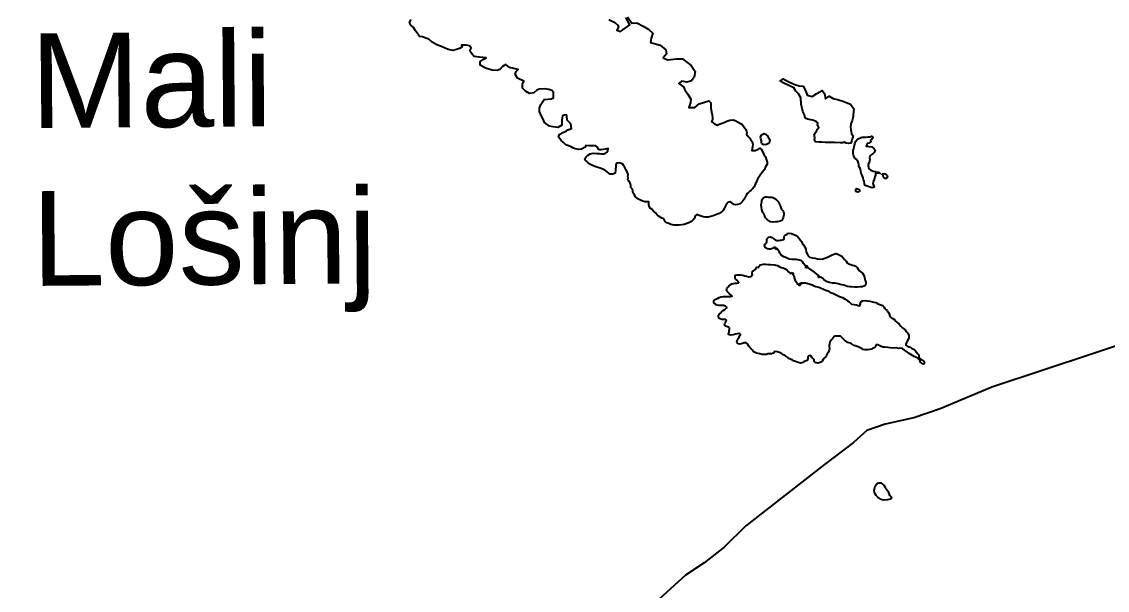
# Model space of a CAD drawing. Header units: metres. Extents: x 13.21 to 19.52, y 42.14 to 46.62.
# Drawn here: x 14.3647 to 14.6221, y 44.3874 to 44.5223 of the extents above; entities that cross this region are included whole.
import ezdxf

# ---------------------------------------------------------------- set-up
doc = ezdxf.new("R2010")
doc.units = ezdxf.units.M
doc.header["$MEASUREMENT"] = 0
for name, color, linetype in [('granica', 2, 'Continuous'), ('hr', 9, 'Continuous'), ('naziv_manji', 1, 'Continuous')]:
    doc.layers.add(name, color=color, linetype=linetype)
doc.styles.get("Standard").update_dxf_attribs({"font": 'arial.ttf'})

msp = doc.modelspace()

# ---------------------------------------------------------------- linework, layer by layer
at = {"layer": 'granica'}
msp.add_lwpolyline([(14.73023, 44.48133), (14.72474, 44.47884), (14.71742, 44.47725), (14.71098, 44.47406), (14.70048, 44.47169), (14.69096, 44.4674), (14.59479, 44.43555), (14.58251, 44.43041), (14.57627, 44.42833), (14.56945, 44.42679), (14.56511, 44.42532), (14.56194, 44.42243), (14.55504, 44.41721), (14.53646, 44.40267), (14.53131, 44.39763), (14.52651, 44.39389), (14.5221, 44.39099), (14.5133, 44.38288), (14.31908, 44.23274)], dxfattribs=at)
at = {"layer": 'hr'}
for points in [[(14.50838, 44.52345), (14.50937, 44.52195), (14.51059, 44.52201), (14.51211, 44.52122), (14.51346, 44.5204), (14.51441, 44.51958), (14.51401, 44.51835), (14.51381, 44.51732), (14.51608, 44.51669), (14.51747, 44.51556), (14.51761, 44.51468), (14.51681, 44.51371), (14.51787, 44.51318), (14.51996, 44.51344), (14.52137, 44.51342), (14.52349, 44.51185), (14.52445, 44.51048), (14.52418, 44.50911), (14.52355, 44.50822), (14.5225, 44.50796), (14.5212, 44.50814), (14.52056, 44.50757), (14.52162, 44.50683), (14.5218, 44.50644), (14.52202, 44.50596), (14.52267, 44.5051), (14.52338, 44.50389), (14.52329, 44.50306), (14.52291, 44.50192), (14.52405, 44.5019), (14.52436, 44.50188), (14.52534, 44.5028), (14.52767, 44.50351), (14.52813, 44.50299), (14.52814, 44.50178), (14.52827, 44.50089), (14.52846, 44.50018), (14.52856, 44.49942), (14.52851, 44.4991), (14.52825, 44.4986), (14.52874, 44.49823), (14.529, 44.498), (14.52961, 44.4977), (14.52995, 44.49786), (14.53033, 44.49806), (14.53079, 44.49821), (14.53146, 44.49843), (14.53194, 44.49864), (14.53264, 44.49891), (14.53348, 44.49897), (14.53404, 44.49874), (14.53464, 44.49841), (14.53514, 44.49812), (14.53553, 44.49786), (14.53585, 44.4975), (14.53602, 44.49721), (14.5364, 44.49673), (14.5366, 44.49627), (14.53669, 44.49592), (14.5366, 44.49558), (14.53697, 44.49502), (14.53739, 44.49465), (14.53756, 44.49429), (14.53791, 44.49385), (14.53807, 44.49311), (14.53797, 44.49258), (14.53789, 44.4922), (14.53785, 44.4917), (14.53866, 44.49175), (14.53923, 44.49193), (14.53977, 44.49226), (14.54016, 44.49192), (14.54066, 44.4908), (14.54107, 44.49022), (14.54128, 44.48965), (14.54149, 44.48904), (14.54146, 44.48847), (14.54106, 44.48782), (14.54084, 44.48718), (14.54019, 44.48643), (14.53981, 44.48583), (14.53919, 44.48491), (14.53901, 44.48451), (14.53888, 44.48409), (14.53867, 44.48374), (14.53838, 44.48309), (14.53802, 44.48259), (14.53769, 44.48231), (14.5374, 44.48207), (14.53706, 44.48177), (14.53678, 44.48151), (14.5365, 44.48112), (14.53627, 44.48067), (14.53601, 44.48019), (14.53557, 44.47956), (14.53512, 44.4791), (14.53452, 44.4789), (14.53402, 44.47884), (14.53359, 44.47892), (14.53312, 44.47928), (14.53264, 44.47953), (14.53218, 44.47937), (14.53187, 44.47906), (14.53168, 44.47871), (14.53153, 44.47839), (14.53137, 44.47812), (14.53099, 44.47743), (14.53055, 44.477), (14.53031, 44.47692), (14.53011, 44.47678), (14.5295, 44.47652), (14.52872, 44.47623), (14.52754, 44.4759), (14.52678, 44.47593), (14.52634, 44.476), (14.52584, 44.47614), (14.52516, 44.47634), (14.52477, 44.47654), (14.52444, 44.47623), (14.52423, 44.47563), (14.5239, 44.47527), (14.52354, 44.47487), (14.52294, 44.47454), (14.5218, 44.47417), (14.52058, 44.47403), (14.51946, 44.47401), (14.51866, 44.47415), (14.51813, 44.4744), (14.5177, 44.47459), (14.51728, 44.47489), (14.51717, 44.47517), (14.51698, 44.47554), (14.51647, 44.47566), (14.51585, 44.47609), (14.51542, 44.47644), (14.51498, 44.4769), (14.51456, 44.47736), (14.51414, 44.47777), (14.51375, 44.47805), (14.51352, 44.47841), (14.51339, 44.4788), (14.51341, 44.4792), (14.51346, 44.47957), (14.51253, 44.47951), (14.51204, 44.47968), (14.51148, 44.47993), (14.51078, 44.48027), (14.51016, 44.48081), (14.51003, 44.48118), (14.50974, 44.48158), (14.50964, 44.48194), (14.50967, 44.4823), (14.50948, 44.4826), (14.50918, 44.48292), (14.50919, 44.48342), (14.50911, 44.48371), (14.50886, 44.48433), (14.50854, 44.48454), (14.50844, 44.48487), (14.50851, 44.48522), (14.50847, 44.48556), (14.50853, 44.48604), (14.50831, 44.48665), (14.50809, 44.48704), (14.50789, 44.48735), (14.50762, 44.4878), (14.50742, 44.48814), (14.50721, 44.48853), (14.50631, 44.48881), (14.50578, 44.48874), (14.50562, 44.48828), (14.50559, 44.4877), (14.50555, 44.48733), (14.50555, 44.48694), (14.50541, 44.48637), (14.50486, 44.48611), (14.50425, 44.48613), (14.50323, 44.48689), (14.50264, 44.48722), (14.50216, 44.48742), (14.50165, 44.48758), (14.50108, 44.48776), (14.50062, 44.48794), (14.50006, 44.48817), (14.49961, 44.48839), (14.49901, 44.48881), (14.49867, 44.48915), (14.49837, 44.48941), (14.49825, 44.4897), (14.49855, 44.4902), (14.49886, 44.49054), (14.4995, 44.49092), (14.50029, 44.49107), (14.50108, 44.49104), (14.50162, 44.49102), (14.50208, 44.49096), (14.50274, 44.49091), (14.50314, 44.49108), (14.50348, 44.49134), (14.50372, 44.49163), (14.50381, 44.49218), (14.50309, 44.49201), (14.50263, 44.49196), (14.50214, 44.49185), (14.5017, 44.49186), (14.50139, 44.49207), (14.50122, 44.49254), (14.50089, 44.49281), (14.50027, 44.49283), (14.49982, 44.4928), (14.49917, 44.49285), (14.49849, 44.49291), (14.4983, 44.49252), (14.49745, 44.49204), (14.49679, 44.49197), (14.49596, 44.49213), (14.49543, 44.49234), (14.49505, 44.49255), (14.49486, 44.49263), (14.49464, 44.49272), (14.49402, 44.49297), (14.49351, 44.49331), (14.49319, 44.4936), (14.49266, 44.49405), (14.49239, 44.49438), (14.49215, 44.49474), (14.49199, 44.49507), (14.49233, 44.49555), (14.49306, 44.49597), (14.49346, 44.49617), (14.49391, 44.49641), (14.49425, 44.4966), (14.49468, 44.49678), (14.49486, 44.49685), (14.49508, 44.49694), (14.49494, 44.49793), (14.49492, 44.49806), (14.49407, 44.49889), (14.49399, 44.49992), (14.49392, 44.50017), (14.49337, 44.50012), (14.49296, 44.49997), (14.49276, 44.49889), (14.49277, 44.49775), (14.49188, 44.49716), (14.49071, 44.4973), (14.48989, 44.49745), (14.48871, 44.49832), (14.48836, 44.49911), (14.48801, 44.49985), (14.48752, 44.50093), (14.48752, 44.50176), (14.48778, 44.5026), (14.48859, 44.50378), (14.49025, 44.50399), (14.49086, 44.50424), (14.49081, 44.5055), (14.49043, 44.50597), (14.48972, 44.50622), (14.48857, 44.50632), (14.48743, 44.50625), (14.48686, 44.50602), (14.48613, 44.50541), (14.48517, 44.50525), (14.48418, 44.50581), (14.48351, 44.5065), (14.48351, 44.50743), (14.48375, 44.50814), (14.48227, 44.50885), (14.48172, 44.50978), (14.48194, 44.51042), (14.48242, 44.51089), (14.48139, 44.51113), (14.48042, 44.51137), (14.4795, 44.51211), (14.4787, 44.51166), (14.47812, 44.51094), (14.47748, 44.51068), (14.47629, 44.51078), (14.47466, 44.51123), (14.47347, 44.51192), (14.47343, 44.51285), (14.47418, 44.5133), (14.47483, 44.51371), (14.47325, 44.51385), (14.47201, 44.51404), (14.47146, 44.51461), (14.47095, 44.51539), (14.47127, 44.516), (14.47089, 44.51656), (14.47011, 44.51667), (14.46898, 44.51673), (14.46917, 44.51633), (14.4685, 44.5159), (14.46808, 44.51572), (14.46705, 44.51544), (14.46581, 44.51563), (14.46444, 44.51627), (14.46317, 44.51675), (14.46202, 44.5174), (14.46126, 44.5181), (14.46057, 44.51833), (14.45975, 44.51866), (14.45907, 44.51879), (14.45856, 44.51943), (14.45813, 44.52007), (14.45761, 44.52089), (14.45701, 44.52148), (14.45665, 44.52211), (14.45711, 44.52277)], [(14.50392, 44.52277), (14.50534, 44.52205), (14.50611, 44.52147), (14.5062, 44.52093), (14.50581, 44.52024), (14.50672, 44.51994), (14.50785, 44.52074), (14.50893, 44.52155), (14.50795, 44.52329)]]:
    msp.add_lwpolyline(points, dxfattribs=at)
for points in [[(14.55035, 44.5002), (14.54997, 44.50096), (14.54957, 44.5027), (14.54944, 44.50424), (14.54891, 44.50519), (14.54828, 44.50579), (14.54778, 44.50654), (14.54676, 44.50704), (14.5456, 44.50759), (14.5446, 44.50813), (14.5453, 44.5087), (14.54663, 44.50798), (14.54804, 44.50735), (14.54904, 44.50704), (14.55001, 44.50696), (14.55058, 44.50591), (14.55094, 44.50484), (14.55214, 44.50449), (14.55323, 44.50525), (14.5545, 44.50597), (14.55505, 44.50526), (14.55529, 44.504), (14.55615, 44.50458), (14.55711, 44.50401), (14.55817, 44.5038), (14.55945, 44.50339), (14.56126, 44.50272), (14.56203, 44.50158), (14.5619, 44.50021), (14.56186, 44.49988), (14.56176, 44.49946), (14.56164, 44.49886), (14.56145, 44.49841), (14.56133, 44.49792), (14.56122, 44.49742), (14.56134, 44.49665), (14.56142, 44.49623), (14.56145, 44.49567), (14.56178, 44.49525), (14.56178, 44.49474), (14.56167, 44.49445), (14.56153, 44.49407), (14.56131, 44.49345), (14.56075, 44.49335), (14.56023, 44.49347), (14.55982, 44.49369), (14.55934, 44.49356), (14.5588, 44.49351), (14.55748, 44.49359), (14.5567, 44.49363), (14.55613, 44.4936), (14.55526, 44.49359), (14.55446, 44.49367), (14.55382, 44.49365), (14.55296, 44.49374), (14.55272, 44.4943), (14.55275, 44.49472), (14.55265, 44.49547), (14.55298, 44.49595), (14.55324, 44.49643), (14.55339, 44.4968), (14.55373, 44.49716), (14.55354, 44.49751), (14.55345, 44.49786), (14.55351, 44.49824), (14.55313, 44.49859), (14.55272, 44.49871), (14.55221, 44.49887), (14.5518, 44.49898), (14.55104, 44.49913), (14.55047, 44.49941), (14.55035, 44.5002)], [(14.54178, 44.4947), (14.54208, 44.49418), (14.54201, 44.49374), (14.54195, 44.49345), (14.54132, 44.49314), (14.5407, 44.49302), (14.5402, 44.49328), (14.54015, 44.49361), (14.54012, 44.49398), (14.53997, 44.49452), (14.53993, 44.49484), (14.54012, 44.49543), (14.54074, 44.49572), (14.54119, 44.49556), (14.54152, 44.49525), (14.54178, 44.4947)], [(14.56712, 44.48673), (14.56742, 44.4866), (14.56799, 44.48654), (14.56826, 44.48626), (14.5678, 44.48633), (14.56721, 44.48622), (14.56717, 44.48583), (14.56703, 44.48547), (14.56693, 44.48512), (14.56682, 44.48474), (14.56665, 44.48434), (14.56656, 44.48378), (14.56677, 44.48342), (14.56682, 44.48302), (14.56636, 44.48286), (14.5658, 44.48305), (14.5654, 44.48318), (14.56476, 44.48343), (14.56454, 44.48378), (14.56446, 44.48446), (14.56432, 44.48478), (14.56428, 44.4852), (14.56395, 44.48604), (14.56375, 44.48633), (14.56366, 44.48683), (14.56358, 44.48732), (14.56341, 44.48768), (14.56325, 44.48805), (14.5632, 44.48841), (14.56315, 44.48874), (14.56302, 44.48916), (14.56261, 44.48966), (14.56225, 44.48986), (14.56195, 44.49057), (14.56189, 44.4909), (14.56188, 44.49121), (14.56186, 44.49152), (14.5619, 44.49183), (14.56205, 44.49214), (14.56212, 44.4926), (14.56223, 44.49293), (14.56229, 44.49333), (14.56248, 44.49396), (14.56289, 44.49443), (14.56338, 44.49462), (14.56402, 44.49486), (14.56452, 44.49486), (14.56495, 44.49489), (14.5654, 44.49495), (14.56582, 44.49494), (14.56626, 44.49509), (14.56662, 44.4948), (14.56631, 44.49444), (14.566, 44.49418), (14.56603, 44.49373), (14.5656, 44.49346), (14.5652, 44.49337), (14.5651, 44.49307), (14.56493, 44.49277), (14.56557, 44.49263), (14.56629, 44.49255), (14.56682, 44.49212), (14.56707, 44.49181), (14.567, 44.49152), (14.56682, 44.49124), (14.56661, 44.49097), (14.56614, 44.4907), (14.56586, 44.4904), (14.56574, 44.49001), (14.56579, 44.48959), (14.56572, 44.48922), (14.56567, 44.48886), (14.56546, 44.48851), (14.56545, 44.48812), (14.56561, 44.4874), (14.56606, 44.48704), (14.5666, 44.48684), (14.56712, 44.48673)], [(14.56868, 44.48621), (14.56912, 44.48624), (14.56959, 44.48613), (14.56993, 44.48578), (14.57, 44.48542), (14.5698, 44.48509), (14.56937, 44.48506), (14.56904, 44.48538), (14.56895, 44.48568), (14.56879, 44.48601), (14.56868, 44.48621)], [(14.56322, 44.48256), (14.56338, 44.48239), (14.5634, 44.48199), (14.5629, 44.48183), (14.56254, 44.482), (14.56251, 44.48229), (14.56257, 44.48268), (14.56322, 44.48256)], [(14.54215, 44.48064), (14.54256, 44.48067), (14.54284, 44.48053), (14.54311, 44.48037), (14.54356, 44.48018), (14.54381, 44.47994), (14.54413, 44.47958), (14.5444, 44.47912), (14.54448, 44.47873), (14.54461, 44.47841), (14.54481, 44.47799), (14.54519, 44.47746), (14.54532, 44.47717), (14.54544, 44.4768), (14.54541, 44.47646), (14.54537, 44.47615), (14.54527, 44.47582), (14.54518, 44.47556), (14.54496, 44.47513), (14.54456, 44.47495), (14.54397, 44.4748), (14.54349, 44.47478), (14.54293, 44.47472), (14.54228, 44.47481), (14.54182, 44.47513), (14.5416, 44.47529), (14.54132, 44.4755), (14.54107, 44.47573), (14.54092, 44.4761), (14.54075, 44.4764), (14.54067, 44.47673), (14.54049, 44.47698), (14.54039, 44.47727), (14.54025, 44.47768), (14.54016, 44.47817), (14.54009, 44.47893), (14.54021, 44.47957), (14.54019, 44.48001), (14.54051, 44.48042), (14.54082, 44.48061), (14.54111, 44.48069), (14.54142, 44.48073), (14.5418, 44.48068), (14.54215, 44.48064)], [(14.56105, 44.45939), (14.56056, 44.45943), (14.55965, 44.45975), (14.55882, 44.45989), (14.55829, 44.46006), (14.5576, 44.46021), (14.55695, 44.46025), (14.55629, 44.46037), (14.5557, 44.46059), (14.55503, 44.46093), (14.55469, 44.46135), (14.5541, 44.46163), (14.55372, 44.46156), (14.55361, 44.46171), (14.55382, 44.4619), (14.55358, 44.46216), (14.55329, 44.46237), (14.55274, 44.46284), (14.55195, 44.46339), (14.5511, 44.46395), (14.55085, 44.46385), (14.55057, 44.46404), (14.55101, 44.4642), (14.55053, 44.46447), (14.55013, 44.46492), (14.54996, 44.4653), (14.54956, 44.46566), (14.54908, 44.46573), (14.54847, 44.46582), (14.54796, 44.46586), (14.54738, 44.46587), (14.54673, 44.46597), (14.54609, 44.46622), (14.5454, 44.46646), (14.54481, 44.46691), (14.54449, 44.46735), (14.54441, 44.4676), (14.54412, 44.46809), (14.54374, 44.46848), (14.54357, 44.46831), (14.54335, 44.46843), (14.54351, 44.46865), (14.54334, 44.4687), (14.5431, 44.46867), (14.54277, 44.46844), (14.54253, 44.46838), (14.54225, 44.4683), (14.54193, 44.46833), (14.5416, 44.46838), (14.54134, 44.46858), (14.54104, 44.4688), (14.54093, 44.46895), (14.54089, 44.46918), (14.54096, 44.46938), (14.54107, 44.46964), (14.54123, 44.46979), (14.54142, 44.47006), (14.54142, 44.47042), (14.54141, 44.47072), (14.54155, 44.47094), (14.54183, 44.47112), (14.54224, 44.47126), (14.54263, 44.47105), (14.54284, 44.47092), (14.54309, 44.47074), (14.54341, 44.4705), (14.54388, 44.47036), (14.54415, 44.47035), (14.54455, 44.47043), (14.54484, 44.47046), (14.54514, 44.47051), (14.54545, 44.47061), (14.54553, 44.47075), (14.54549, 44.47092), (14.5455, 44.47113), (14.54563, 44.47144), (14.54588, 44.47169), (14.54624, 44.47188), (14.54658, 44.4721), (14.54728, 44.47203), (14.54782, 44.47177), (14.54834, 44.47157), (14.54872, 44.47123), (14.54911, 44.47083), (14.54937, 44.47044), (14.54961, 44.47009), (14.5498, 44.46974), (14.55009, 44.46931), (14.55044, 44.46877), (14.55062, 44.46836), (14.55075, 44.4676), (14.55107, 44.46701), (14.55119, 44.46671), (14.55156, 44.46641), (14.55224, 44.46629), (14.55284, 44.46618), (14.5534, 44.46603), (14.55449, 44.46593), (14.5558, 44.4664), (14.55673, 44.46688), (14.55732, 44.46715), (14.5578, 44.4673), (14.55822, 44.46716), (14.55875, 44.46687), (14.55917, 44.46662), (14.55953, 44.46625), (14.55985, 44.46584), (14.56025, 44.46547), (14.56047, 44.46506), (14.56099, 44.46478), (14.56134, 44.46464), (14.56173, 44.46455), (14.56208, 44.46443), (14.56247, 44.46425), (14.5628, 44.46396), (14.56306, 44.46356), (14.5634, 44.46319), (14.56376, 44.46288), (14.56407, 44.46264), (14.56445, 44.46197), (14.56454, 44.46162), (14.56467, 44.46122), (14.56476, 44.46087), (14.56488, 44.46047), (14.56485, 44.46007), (14.56474, 44.45975), (14.56438, 44.45957), (14.564, 44.45941), (14.56355, 44.45938), (14.5629, 44.45933), (14.56218, 44.4593), (14.56138, 44.45937), (14.56105, 44.45939)], [(14.53474, 44.46029), (14.53473, 44.46043), (14.53462, 44.46053), (14.53441, 44.46085), (14.53425, 44.46106), (14.53401, 44.46123), (14.53392, 44.46152), (14.53388, 44.46189), (14.53399, 44.46212), (14.53436, 44.46225), (14.53482, 44.46221), (14.53515, 44.46222), (14.53568, 44.46212), (14.53616, 44.462), (14.53657, 44.46188), (14.53713, 44.46178), (14.53756, 44.4618), (14.53775, 44.46193), (14.53792, 44.46207), (14.53799, 44.46227), (14.53793, 44.46243), (14.53789, 44.46265), (14.53803, 44.4631), (14.53826, 44.46317), (14.5388, 44.46355), (14.53884, 44.46393), (14.53901, 44.46403), (14.53939, 44.464), (14.53986, 44.46457), (14.5406, 44.46479), (14.5411, 44.46472), (14.54168, 44.46464), (14.54225, 44.46467), (14.54329, 44.46461), (14.54356, 44.46455), (14.54395, 44.46446), (14.54434, 44.46423), (14.54477, 44.46396), (14.54526, 44.46386), (14.54576, 44.46363), (14.54612, 44.46339), (14.54651, 44.46294), (14.54694, 44.46262), (14.54714, 44.46254), (14.54743, 44.46269), (14.54761, 44.46265), (14.54759, 44.46234), (14.54768, 44.46218), (14.54777, 44.46198), (14.54788, 44.46173), (14.54789, 44.46151), (14.54804, 44.46128), (14.54806, 44.46101), (14.5482, 44.46076), (14.54849, 44.46041), (14.54857, 44.46008), (14.54876, 44.45998), (14.54897, 44.46007), (14.54908, 44.45995), (14.54896, 44.45979), (14.54927, 44.45975), (14.54936, 44.45984), (14.54946, 44.45999), (14.54928, 44.46023), (14.54955, 44.46031), (14.54977, 44.46016), (14.54997, 44.46031), (14.55021, 44.46032), (14.55054, 44.46032), (14.55088, 44.46027), (14.55166, 44.46003), (14.55216, 44.45984), (14.55255, 44.45961), (14.55305, 44.45945), (14.55373, 44.45929), (14.5541, 44.45917), (14.55483, 44.45885), (14.55536, 44.4586), (14.55586, 44.45841), (14.55644, 44.45804), (14.55702, 44.45787), (14.55756, 44.4576), (14.55804, 44.4574), (14.55866, 44.45706), (14.55936, 44.45688), (14.55998, 44.45643), (14.5605, 44.45608), (14.56093, 44.45578), (14.56147, 44.45524), (14.56211, 44.4552), (14.56268, 44.45513), (14.56309, 44.45495), (14.56342, 44.45487), (14.56357, 44.45512), (14.56358, 44.45537), (14.56355, 44.45559), (14.56373, 44.45578), (14.56412, 44.45608), (14.56472, 44.45614), (14.56523, 44.45606), (14.5658, 44.45601), (14.56676, 44.45574), (14.56722, 44.45562), (14.56753, 44.45546), (14.56845, 44.45511), (14.5689, 44.45492), (14.56917, 44.45466), (14.56937, 44.4542), (14.56967, 44.45393), (14.56991, 44.45384), (14.56998, 44.45348), (14.57023, 44.45326), (14.57046, 44.45289), (14.5705, 44.45255), (14.57082, 44.45218), (14.57099, 44.45202), (14.5713, 44.45183), (14.57169, 44.45162), (14.57197, 44.45124), (14.57223, 44.45096), (14.57278, 44.45053), (14.57318, 44.45008), (14.57355, 44.44966), (14.57418, 44.44914), (14.57447, 44.44879), (14.5748, 44.44835), (14.57504, 44.44781), (14.57505, 44.44729), (14.5749, 44.44689), (14.57471, 44.44652), (14.57452, 44.44618), (14.57439, 44.4458), (14.57439, 44.44552), (14.57485, 44.4452), (14.57511, 44.44511), (14.5755, 44.44503), (14.57574, 44.44481), (14.57619, 44.44457), (14.57654, 44.44426), (14.57691, 44.44389), (14.57724, 44.44349), (14.57741, 44.44325), (14.57742, 44.44296), (14.57746, 44.44264), (14.5777, 44.44237), (14.57799, 44.44216), (14.57821, 44.44203), (14.57848, 44.44185), (14.57872, 44.44163), (14.57873, 44.44134), (14.57875, 44.4411), (14.57845, 44.44104), (14.57821, 44.44111), (14.57804, 44.44126), (14.57792, 44.44134), (14.5778, 44.44154), (14.57776, 44.44187), (14.5776, 44.44198), (14.57741, 44.44216), (14.57723, 44.44242), (14.57684, 44.4426), (14.57632, 44.44287), (14.57594, 44.44311), (14.57558, 44.44335), (14.57514, 44.4436), (14.57476, 44.44387), (14.57404, 44.44436), (14.57361, 44.44474), (14.57324, 44.44479), (14.57263, 44.44475), (14.57204, 44.44488), (14.57136, 44.44486), (14.57063, 44.4449), (14.57008, 44.44496), (14.56937, 44.44506), (14.56891, 44.44507), (14.56837, 44.4453), (14.56806, 44.44548), (14.56771, 44.44564), (14.56753, 44.44565), (14.56732, 44.44558), (14.56722, 44.44538), (14.56712, 44.44519), (14.56701, 44.44502), (14.56687, 44.44493), (14.56666, 44.44484), (14.56647, 44.44473), (14.56622, 44.44461), (14.56585, 44.4445), (14.56529, 44.44443), (14.56475, 44.44446), (14.56426, 44.44454), (14.56391, 44.44471), (14.56355, 44.44488), (14.56303, 44.44516), (14.56215, 44.44544), (14.56141, 44.44592), (14.56062, 44.44619), (14.55985, 44.44676), (14.55933, 44.44721), (14.55885, 44.44768), (14.55861, 44.44769), (14.55824, 44.44769), (14.55787, 44.44771), (14.55758, 44.44766), (14.55737, 44.44757), (14.55718, 44.44739), (14.55686, 44.44696), (14.55668, 44.44671), (14.5565, 44.44648), (14.55632, 44.44624), (14.55629, 44.44585), (14.5562, 44.44548), (14.55621, 44.44521), (14.55625, 44.44475), (14.55621, 44.44436), (14.55605, 44.44389), (14.55573, 44.4435), (14.55557, 44.44317), (14.55544, 44.44283), (14.55508, 44.44256), (14.55485, 44.4423), (14.55473, 44.44212), (14.55452, 44.44178), (14.55424, 44.44151), (14.55385, 44.44131), (14.5535, 44.4413), (14.55309, 44.44131), (14.55284, 44.44143), (14.55261, 44.44167), (14.55259, 44.44195), (14.55236, 44.44228), (14.55214, 44.44253), (14.55189, 44.44292), (14.55161, 44.44306), (14.55127, 44.44295), (14.55111, 44.44278), (14.55111, 44.4424), (14.55098, 44.44192), (14.55028, 44.44165), (14.54993, 44.44144), (14.54949, 44.4413), (14.54919, 44.44136), (14.54884, 44.44139), (14.54856, 44.44148), (14.54823, 44.44165), (14.54776, 44.44182), (14.54745, 44.44203), (14.54681, 44.44231), (14.54641, 44.44259), (14.5459, 44.44295), (14.54535, 44.44325), (14.54489, 44.44359), (14.54437, 44.44378), (14.54384, 44.44395), (14.54321, 44.44407), (14.54311, 44.44395), (14.54311, 44.44377), (14.54288, 44.44361), (14.54254, 44.44347), (14.54219, 44.44347), (14.54165, 44.44348), (14.5415, 44.44339), (14.54131, 44.44335), (14.54098, 44.4433), (14.54029, 44.44336), (14.53976, 44.44349), (14.53935, 44.44354), (14.53892, 44.44363), (14.5385, 44.44386), (14.53819, 44.44415), (14.538, 44.44437), (14.53772, 44.44463), (14.53739, 44.44502), (14.53707, 44.44537), (14.53689, 44.44575), (14.53651, 44.44609), (14.536, 44.44608), (14.53563, 44.44593), (14.53532, 44.44582), (14.535, 44.44578), (14.53467, 44.44587), (14.53441, 44.44611), (14.53432, 44.44638), (14.53445, 44.44675), (14.53468, 44.44716), (14.53488, 44.44745), (14.53503, 44.44781), (14.53518, 44.4481), (14.535, 44.44826), (14.53475, 44.44827), (14.53444, 44.4482), (14.53395, 44.44814), (14.53342, 44.44801), (14.53289, 44.4479), (14.53252, 44.44798), (14.53234, 44.44815), (14.53231, 44.4484), (14.53245, 44.44865), (14.5325, 44.44894), (14.53259, 44.4492), (14.53258, 44.44951), (14.53235, 44.4498), (14.53206, 44.44989), (14.53187, 44.44993), (14.53159, 44.45001), (14.53139, 44.45032), (14.53146, 44.45057), (14.5316, 44.45093), (14.53175, 44.45121), (14.53186, 44.45146), (14.53157, 44.45159), (14.53112, 44.45164), (14.53073, 44.45165), (14.53036, 44.45175), (14.53008, 44.45185), (14.52996, 44.45211), (14.52992, 44.45237), (14.52998, 44.45264), (14.53008, 44.45287), (14.53038, 44.45313), (14.53063, 44.45343), (14.53108, 44.45376), (14.53141, 44.45401), (14.5317, 44.45421), (14.53191, 44.45441), (14.5318, 44.45462), (14.53159, 44.45482), (14.53117, 44.45493), (14.53088, 44.45497), (14.53053, 44.45495), (14.53006, 44.45498), (14.52959, 44.45505), (14.52932, 44.45514), (14.52913, 44.45532), (14.52887, 44.45557), (14.5288, 44.45584), (14.52884, 44.4561), (14.52906, 44.45634), (14.52968, 44.45659), (14.53007, 44.45687), (14.53053, 44.45703), (14.53109, 44.45707), (14.53184, 44.45708), (14.53246, 44.45707), (14.53282, 44.45708), (14.53316, 44.45715), (14.53296, 44.45739), (14.53254, 44.45769), (14.53232, 44.45796), (14.53211, 44.45817), (14.53187, 44.45853), (14.53191, 44.45887), (14.53201, 44.45911), (14.53227, 44.45934), (14.53256, 44.45976), (14.53284, 44.45996), (14.53312, 44.46009), (14.53349, 44.46016), (14.53389, 44.46022), (14.53438, 44.46025), (14.53474, 44.46029)], [(14.56789, 44.4129), (14.56855, 44.41285), (14.56879, 44.41264), (14.56912, 44.41236), (14.56941, 44.41194), (14.56969, 44.41147), (14.56998, 44.4111), (14.57025, 44.41075), (14.57025, 44.4105), (14.57035, 44.41025), (14.57058, 44.40992), (14.57082, 44.40961), (14.57098, 44.40927), (14.57068, 44.40904), (14.57003, 44.40884), (14.56918, 44.40878), (14.56849, 44.40897), (14.56805, 44.40925), (14.56769, 44.40951), (14.56733, 44.40989), (14.56706, 44.41027), (14.56697, 44.4107), (14.56687, 44.41118), (14.567, 44.41175), (14.56711, 44.41208), (14.56728, 44.41231), (14.5674, 44.41252), (14.56752, 44.41267), (14.56789, 44.4129)]]:
    msp.add_lwpolyline(points, close=True, dxfattribs=at)

# ---------------------------------------------------------------- texts
at = {"layer": 'naziv_manji', "insert": (14.36664, 44.51948), "char_height": 0.0224579, "width": 0.0561447, "attachment_point": 1, "rotation": 0.4404}
msp.add_mtext('{\\fArial CE|b0|i0|c238|p34;Mali Lošinj}', dxfattribs=at)

doc.saveas('drawing.dxf')
